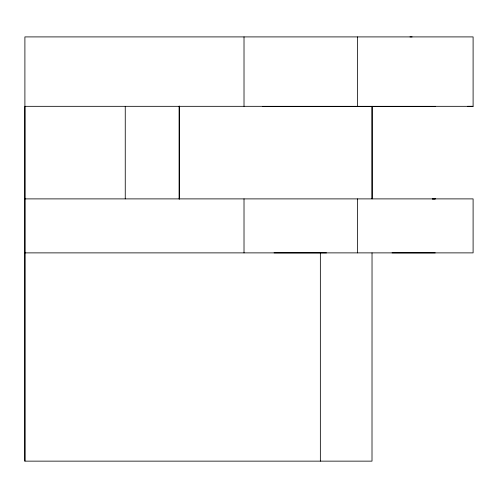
<?xml version="1.0" encoding="UTF-8"?>
<svg xmlns="http://www.w3.org/2000/svg" width="498" height="498" viewBox="0 0 498 498"><rect width="100%" height="100%" fill="white"/><g stroke="black" fill="none" stroke-linecap="round" stroke-linejoin="round"><path stroke-width="0.75" d="M24.9 461.142L24.9 36.908L473.1 36.908L473.1 106.323L24.9 106.323L24.9 461.142L372.006 461.142L372.037 252.878M179.218 199.268L179.23 106.018M244.014 106.323L244.014 36.908M357.396 106.323L357.396 36.908M372.068 106.273L372.087 198.895L372.087 106.335M125.253 198.839L125.253 106.329M179.243 106.323L179.249 198.839M409.96 36.902L412.114 36.902M467.659 106.323L473.1 106.323M262.477 106.46L435.258 106.466L432.314 106.466M24.9 198.889L473.1 198.889L473.1 252.878L24.9 252.878M274.049 252.878L326.501 252.878M392.057 252.872L435.252 252.878M357.396 198.889L357.396 252.878M320.351 252.878L320.351 461.142M244.014 198.889L244.014 252.878M435.252 198.883L432.314 198.883L435.252 198.883"/></g></svg>
